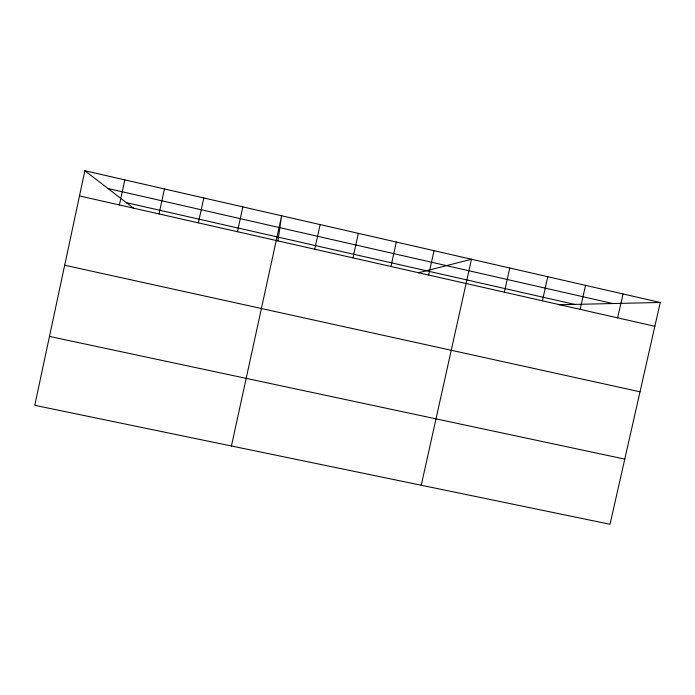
<?xml version="1.0" encoding="UTF-8"?>
<svg xmlns="http://www.w3.org/2000/svg" width="695" height="695" viewBox="0 0 695 695"><rect width="100%" height="100%" fill="white"/><g stroke="black" fill="none" stroke-linecap="round" stroke-linejoin="round"><path stroke-width="1.04" d="M277.896 241.061L281.623 215.78L231.426 445.99M84.877 170.727L34.75 405.324L610.019 524.273L660.25 302.473L84.877 170.727L133.866 208.43M119.41 204.964L124.796 179.866M159.042 213.947L164.428 188.944M198.379 222.86L203.774 197.953M237.447 231.713L242.833 206.901M314.739 249.227L320.134 224.598M352.982 257.888L358.368 233.355M390.946 266.489L396.341 242.042M428.65 275.029L434.036 250.678M421.248 485.24L471.479 259.252L418.199 272.848M504.379 292.187L509.774 268.018M542.404 300.805L547.799 276.723M580.16 309.362L585.546 285.367M617.638 317.85L623.033 293.95M559.006 304.749L660.25 302.473M49.467 336.423L624.779 459.117M64.678 265.229L640.017 391.806M126.386 202.679L574.652 304.401M79.491 195.921L654.855 326.285M107.986 188.519L612.842 303.541"/></g></svg>
